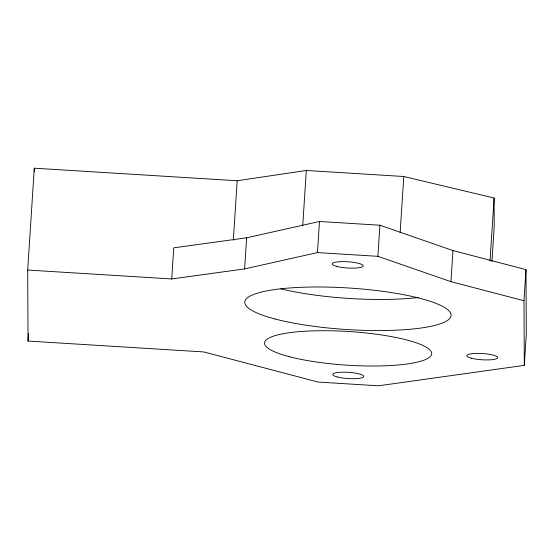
<?xml version="1.0" encoding="UTF-8"?>
<svg xmlns="http://www.w3.org/2000/svg" width="554" height="554" viewBox="0 0 554 554"><rect width="100%" height="100%" fill="white"/><g stroke="black" fill="none" stroke-linecap="round" stroke-linejoin="round"><path stroke-width="0.83" d="M27.7 270.047L171.733 278.953L173.748 247.846L246.627 237.804L319.485 221.482L379.919 225.222L452.971 250.567L525.995 269.632L526.3 334.249L524.292 365.356L378.521 385.799L318.086 382.059L203.754 351.928L28.039 341.063L27.7 270.047L34.286 168.201L237.174 180.749L306.307 170.473L403.776 176.504L494.099 198.013L494.23 226.115L491.945 261.488M28.039 341.063L28.538 333.293M233.331 240.27L237.174 180.749M171.733 278.953L244.619 268.912L246.627 237.804M302.733 225.686L306.307 170.473M244.619 268.912L317.47 252.589L319.485 221.482M524.292 365.356L523.98 300.739L450.956 281.674L377.904 256.329L379.919 225.222M400.147 232.576L403.776 176.504M450.956 281.674L452.971 250.567M490.027 260.989L494.099 198.013M523.98 300.739L525.995 269.632M317.47 252.589L377.904 256.329M34.286 168.201L34.3 171.622M418.284 297.519A103.376 20.789 3.7 0 1 280.823 288.842M289.098 356.644A83.737 16.835 3.7 0 0 428.879 357.725A83.737 16.835 3.7 0 0 326.431 330.724A83.737 16.835 3.7 0 0 289.098 356.644M471.322 358.189A15.505 3.116 3.7 0 0 497.208 358.39A15.505 3.116 3.7 0 0 478.24 353.39A15.505 3.116 3.7 0 0 471.322 358.189M337.331 376.983A15.505 3.116 3.7 0 0 363.216 377.184A15.505 3.116 3.7 0 0 344.242 372.184A15.505 3.116 3.7 0 0 337.331 376.983M275.061 319A103.376 20.789 3.7 0 0 447.625 320.33A103.376 20.789 3.7 0 0 321.147 287A103.376 20.789 3.7 0 0 275.061 319M336.804 266.412A15.505 3.116 3.7 0 0 362.69 266.613A15.505 3.116 3.7 0 0 343.715 261.613A15.505 3.116 3.7 0 0 336.804 266.412"/></g></svg>
